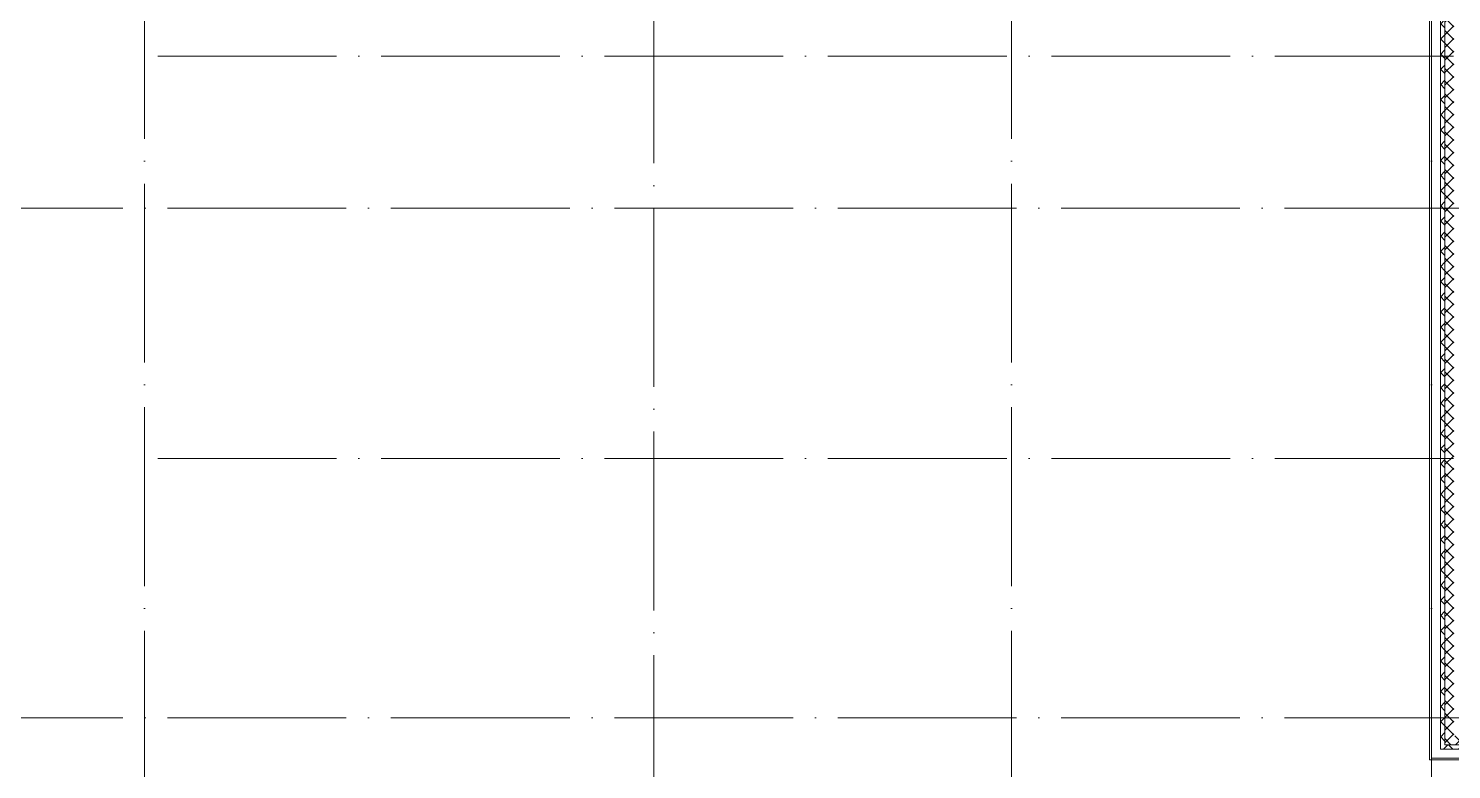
# Model space of a CAD drawing. Header units: millimetres. Extents: x -4370 to 196781, y -4577 to 61202.
# Drawn here: x 97900 to 113825, y 9648 to 17936 of the extents above; entities that cross this region are included whole.
import ezdxf

# ---------------------------------------------------------------- set-up
doc = ezdxf.new("R2010")
doc.units = ezdxf.units.MM
doc.linetypes.add('ADSK_Линия сетки', pattern=[2500, 2000, -250, 0, -250])
for name, color, linetype, lineweight in [('A-WALL-____-MCUT', 113, 'Continuous', 9), ('A-WALL-____-PATT', 111, 'Continuous', 9), ('A-WALL-FNSH-MCUT', 113, 'Continuous', 9), ('S-GRID-____-OTLN', 1, 'Continuous', 9)]:
    doc.layers.add(name, color=color, linetype=linetype, lineweight=lineweight)
pattern_1 = [(45, (0, 0), (-70.71068, 70.71068), []), (135, (0, 0), (-70.71068, -70.71068), [])]
pattern_2 = [(135, (0, 0), (-84.85281, -84.85281), []), (225, (0, 0), (84.85281, -84.85281), [])]

# ---------------------------------------------------------------- blocks, each defined once
blk = doc.blocks.new('0083_СОШ675_АР_R22_rvt-1-О_АИ_ПП_0_000_Целиком')
at = {"layer": 'A-WALL-____-PATT', "lineweight": 5}
h = blk.add_hatch(dxfattribs=at)
h.set_pattern_fill('FP_1', color=10, style=0, pattern_type=2)
h.set_pattern_definition(pattern_2)
h.paths.add_polyline_path([(113750, 9925), (113750, 18875), (113700, 18875), (113700, 9925)])
h = blk.add_hatch(dxfattribs=at)
h.set_pattern_fill('FP_6', color=10, style=0, pattern_type=2)
h.set_pattern_definition(pattern_1)
h.paths.add_polyline_path([(113850, 10025), (113850, 18925), (113750, 18925), (113750, 10025), (113766, 10025)])
h = blk.add_hatch(dxfattribs=at)
h.set_pattern_fill('FP_1', color=10, style=0, pattern_type=2)
h.set_pattern_definition(pattern_2)
h.paths.add_polyline_path([(121900, 9875), (121900, 9925), (113700, 9925), (113700, 9875), (121839, 9875)])
h = blk.add_hatch(dxfattribs=at)
h.set_pattern_fill('FP_6', color=10, style=0, pattern_type=2)
h.set_pattern_definition(pattern_1)
h.paths.add_polyline_path([(121900, 9925), (121900, 10025), (113750, 10025), (113750, 9925), (121839, 9925)])
at = {"layer": 'A-WALL-____-MCUT', "color": 10, "lineweight": 5}
for p, q in [((113600, 18755), (113600, 10025)), ((113600, 9875), (113600, 10025)), ((113600, 9775), (113600, 9875)), ((113600, 9775), (121900, 9775))]:
    blk.add_line(p, q, dxfattribs=at)
at = {"layer": 'A-WALL-____-MCUT', "color": 50, "lineweight": 13}
for p, q in [((113700, 18755), (113700, 10025)), ((113750, 18755), (113750, 10025)), ((113700, 9925), (113700, 10025)), ((113700, 9875), (113700, 9925)), ((113700, 9875), (121900, 9875)), ((113750, 9925), (113750, 10025)), ((113750, 9925), (121900, 9925))]:
    blk.add_line(p, q, dxfattribs=at)
at = {"layer": 'A-WALL-FNSH-MCUT', "color": 90}
for p, q in [((113580, 18755), (113580, 10025)), ((113580, 10025), (113580, 9925)), ((113580, 9925), (113580, 9875)), ((113580, 9875), (113580, 9775)), ((113580, 9775), (113580, 9755)), ((113580, 9755), (121900, 9755))]:
    blk.add_line(p, q, dxfattribs=at)

msp = doc.modelspace()

# ---------------------------------------------------------------- linework, layer by layer
at = {"layer": 'S-GRID-____-OTLN', "linetype": 'ADSK_Линия сетки'}
for p, q in [((99200.000667, 61202.00513), (99200.000667, -3572.657751)), ((104900.000586, -3572.657751), (104900.000586, 61202.00513)), ((108900.000848, 61202.00513), (108900.000848, -3572.657751)), ((113600.000586, 61202.00513), (113600.000586, -2302.657751)), ((156348.554077, 17625.060253), (99320, 17625.060253)), ((-3047.723308, 15925.000586), (156348.554077, 15925.000586)), ((156348.554077, 13125.11992), (99320, 13125.11992)), ((-3047.723308, 10225.000586), (156348.554077, 10225.000586))]:
    msp.add_line(p, q, dxfattribs=at)

# ---------------------------------------------------------------- block references
at = {"lineweight": 5}
msp.add_blockref('0083_СОШ675_АР_R22_rvt-1-О_АИ_ПП_0_000_Целиком', (0, 0), dxfattribs=at)

doc.saveas('drawing.dxf')
